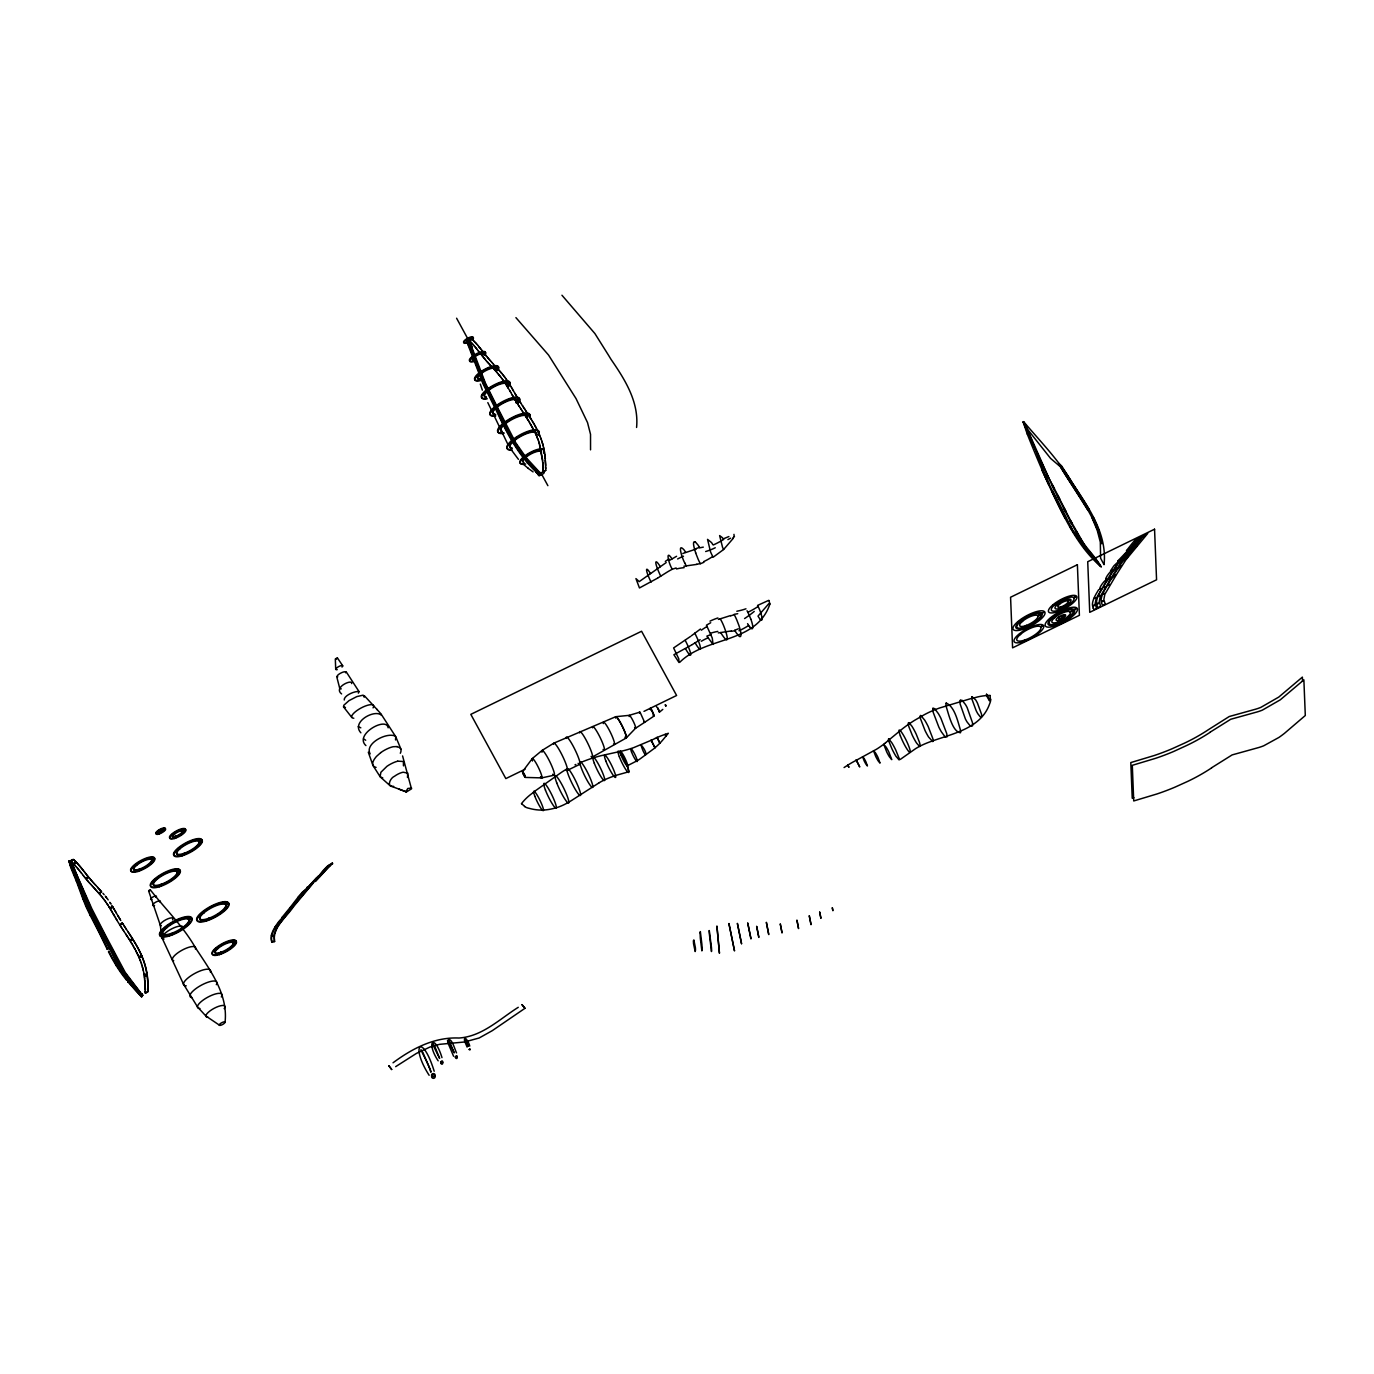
<?xml version="1.0" encoding="UTF-8"?>
<svg xmlns="http://www.w3.org/2000/svg" width="1374" height="1374" viewBox="0 0 1374 1374"><rect width="100%" height="100%" fill="white"/><g stroke="black" fill="none" stroke-linecap="round" stroke-linejoin="round"><path stroke-width="1.5" d="M523.752 775.125L522.515 771.656L532.339 758.517L542.129 750.393L553.859 743.145L615.775 716.696L629.223 715.339L640.009 712.127L644.629 722.329L635.527 728.289L626.149 738.044L592.263 757.108M525.469 777.426L541.768 777.89L554.203 775.194M650.417 709.705L650.245 708.28L651.688 710.066M654.093 716.009L644.612 722.346L643.719 721.59M656.463 706.631L658.129 708.692M657.03 737.374L659.898 743.265L657.15 737.391M659.434 712.179L662.8 709.396M145.266 991.41L145.438 993.23L148.117 991.65A108.271 102.432 -48.7 0 0 147.241 975.008L145.197 975.935M545.564 466.885L545.736 470.372L543.056 471.952L542.885 470.131M543.056 471.952L542.867 466.817M447.426 1040.753C451.239 1035.361 454.966 1050.097 456.529 1052.879M769.904 604.062L769.011 600.764M636.574 427.451C639.065 402.015 625.015 379.653 611.224 359.662A220.956 208.006 -2.3 0 1 608.682 355.505L594.908 333.573L561.949 295.238M809.234 915.84L810.986 924.582M811.055 924.496L809.338 915.908M691.946 644.801L673.895 654.711L678.996 662.508L678.79 658.867L673.621 647.927L690.675 636.334M337.746 676.867C334.5 675.527 346.832 669.258 345.681 672.831M381.251 715.133C374.604 709.001 350.834 722.003 360.881 732.823M756.645 926.419L758.843 937.429L756.731 926.471M782.029 932.706L780.26 923.86L781.995 932.74M650.142 708.572L650.366 709.516M271.846 935.711L271.502 935.076M162.888 830.531C168.624 826.89 158.302 831.734 160.706 832.318C166.735 828.745 156.413 830.291 159.075 830.978L159.745 832.644L159.075 830.978M639.494 711.869L639.597 713.226M766.331 922.401L768.753 934.578L766.452 922.538M395.523 739.933L395.729 736.687L381.113 714.102M388.138 727.791C386.523 716.232 353.839 734.592 365.913 745.584M467.899 340.941L470.612 339.206L469.444 340.718M469.65 340.254L468.105 341.13M75.02 875.667L74.505 874.585A119.813 45.668 69 0 1 71.087 866.857L71.568 865.878M79.366 885.096L79.847 884.152A5.925 1.803 -28.6 0 0 80.482 883.929L80.139 883.293A5.925 1.803 -28.6 0 1 79.503 883.516L79.847 884.152M136.181 988.851L122.87 969.855L105.403 936.639A220.956 84.226 69 0 0 103.136 932.276L91.148 908.935L80.482 883.929M96.85 922.778L87.18 902.907L88.262 901.876L87.489 903.68L90.942 911.306A87.575 33.388 69 0 0 92.006 913.521L95.665 920.803L97.125 920.271L96.214 919.859L96.008 921.439L99.065 927.055A220.956 124.845 48.7 0 1 101.229 931.332L119.864 966.832L140.251 992.492M87.489 903.68L88.262 901.876M95.665 920.803L96.163 919.859M96.781 919.635L96.335 920.546L92.659 913.263A87.575 33.388 69 0 1 91.594 911.048L88.142 903.439M96.008 921.439L97.125 920.271M96.901 923.156L104.596 937.755L106.038 937.24L104.922 938.408L114.008 954.775L105.592 938.167M104.596 937.755L105.695 936.604M104.922 938.408L106.038 937.24M139.221 869.879L139.65 869.021L140.2 870.343L139.221 869.879L140.303 868.78L140.2 870.343M139.53 870.584L140.011 869.656M160.397 832.438L159.264 833.623L159.401 832.009M159.264 833.623L160.019 831.82M113.355 955.033L114.471 953.882L113.699 955.686L117.408 962.71A119.074 45.394 69 0 0 122.441 971.658L123.11 971.401A119.074 45.394 69 0 1 118.061 962.453L114.351 955.428M113.699 955.686L114.471 953.882M175.477 837.831L176.233 836.027L175.477 837.831L175.941 836.886M161.101 885.062L162.201 883.911L161.445 885.715M122.458 971.658L123.574 970.456L123.471 972.002M122.818 972.26L123.574 970.456M183.858 854.147L184.958 852.996L184.202 854.8M124.381 974.853A79.349 30.245 69 0 0 131.578 985.381L132.436 986.463L133.604 985.175L132.849 986.979A108.271 41.272 69 0 0 141.488 996.785L142.827 995.205L141.11 993.402M132.436 986.463L133.604 985.175M132.849 986.979L133.965 985.811M171.269 934.2L171.939 933.976M171.613 934.835L172.368 933.032L172.265 934.595M141.488 996.82L142.827 995.205M467.624 342.933L467.675 339.996L471.007 338.159L466.318 339.945L467.194 342.744L482.927 383.655L494.228 406.412A220.956 124.845 48.7 0 1 496.392 410.671C506.834 433.445 518.771 456.151 537.492 473.291L539.965 472.673L526.259 457.731L515.731 442.754L498.848 410.053A220.956 124.845 48.7 0 0 496.701 405.777L485.383 383.037L468.792 339.326L466.318 339.945M209.329 919.549L209.466 918.038L208.333 919.24A14.874 4.551 -28.6 0 1 204.692 912.199A14.874 4.551 -28.6 0 1 226.126 905.054A14.874 4.551 -28.6 0 1 208.316 919.206L208.814 918.279L209.209 919.361M537.406 473.738L539.106 475.541L540.446 473.91L539.587 473.034M539.106 475.541L540.446 473.91M1025.141 627.437L1024.66 628.399L1025.794 627.197M1025.897 625.599L1025.433 626.527L1026.55 625.359M1025.262 639.872L1024.798 640.799L1025.914 639.631M1059.234 610.022L1058.77 610.966L1059.886 609.781M1061.089 606.861L1060.608 607.806L1061.724 606.638M1057.396 624.002L1056.932 624.947L1058.049 623.762M1058.238 621.993L1057.722 623.04L1058.89 621.752M364.196 697.202L363.131 695.175L356.828 696.584L348.979 700.654L343.844 705.223L343.5 706.837L351.778 717.4M769.921 603.942C756.524 644.062 705.978 635.99 679.666 662.371M403.475 765.868L403.389 761.488L397.739 761.162M407.46 777.444L407.82 773.133L403.132 772.205A8.313 2.542 -28.6 0 0 394.493 776.276C390.268 777.89 385.957 787.336 393.668 786.357M733.338 538.247L723.6 549.514L713.14 557.226A10.563 1.511 64 0 1 710.547 551.884L707.541 539.364L711.56 542.61A11.164 1.597 64 0 1 712.625 544.31M290.601 907.991L299.24 897.497L297.488 897.995L290.481 907.063M297.78 897.617L301.284 893.392A87.575 26.776 -28.6 0 1 302.417 892.104L308.326 887.14L302.761 892.739A87.575 26.776 -28.6 0 0 301.627 894.027L297.78 897.617L299.841 897.703L298.124 898.253M275.315 927.776A119.074 36.394 -28.6 0 1 278.87 922.572C284.435 917.3 283.37 915.805 278.51 921.954A119.074 36.394 -28.6 0 0 274.955 927.141L277.119 927.21L274.972 927.141M290.395 907.166L290.515 908.094L292.215 907.561L289.862 907.836L281.962 917.489L284.023 917.592L281.962 917.489M282.305 918.124L291.632 907.372M768.77 603.718L758.019 616.102A8.072 1.151 64 0 0 759.152 617.939L760.251 619.365M900.193 759.478L915.805 748.504A72.118 67.893 -2.3 0 1 926.677 743.111C949.382 733.974 980.658 730.126 989.761 703.488A13.379 12.589 -2.3 0 0 990.757 699.418M524.988 1008.293L522 1004.669L524.988 1008.293L492.236 1030.689L479.148 1037.988L464.532 1041.99L439.508 1044.343L429.959 1047.04L416.494 1053.377L395.66 1066.653M522.515 771.656L525.263 776.413M358.356 693.149L359.061 691.637L346.145 671.731M329.451 866.341L327.63 866.908A119.813 36.634 -28.6 0 0 323.268 871.408L317.978 877.11L322.924 870.773A119.813 36.634 -28.6 0 1 327.27 866.29L329.004 865.74A2.267 1.821 36.1 0 0 329.331 866.204M317.531 877.591L319.627 876.595A5.925 4.74 36.1 0 1 319.249 875.977L317.634 876.475M316.827 877.333L307.364 887.896L317.171 877.969M351.641 683.565C352.895 678.67 332.852 687.292 341.594 693.922M307.364 887.896L308.497 886.762L307.02 887.261M315.488 881.524L332.405 863.027L327.699 865.86L329.726 865.963M332.405 863.027L314.234 881.782L294.963 904.899A220.956 67.549 -28.6 0 1 292.954 907.441C285.998 917.557 273.082 926.935 274.353 940.503M313.341 882.692L294.62 904.264A220.956 67.549 -28.6 0 1 292.61 906.806L277.204 926.866L273.976 934.664L274.611 941.534L271.708 941.705A108.271 33.096 -28.6 0 1 271.279 936.038L273.426 936.106M335.514 658.833L337.111 657.974M337.265 658.455L335.788 659.228M328.043 866.496L332.748 863.662M467.795 340.752C462.815 341.13 473.566 336.75 468.998 339.447C475.61 361.104 484.799 385.287 496.22 406.189A220.956 124.845 48.7 0 1 498.384 410.465C508.861 433.222 520.746 455.945 539.501 473.085M70.933 864.177C73.784 865.534 64.544 861.309 71.173 860.605L87.833 902.718L84.003 893.839M71.173 860.605L70.04 861.275L72.65 867.526M69.679 864.332L71.448 863.782M71.791 864.418L69.902 864.985L71.276 864.813M537.492 473.291L539.965 472.673M69.885 864.985A119.813 67.704 48.7 0 0 72.599 872.078L76.377 881.232L78.49 881.318A5.925 1.803 -28.6 0 0 77.992 881.73L76.635 881.885L82.646 898.184L84.724 898.27L82.887 898.836L85.703 905.878A87.575 49.481 48.7 0 0 86.614 907.974L90.014 915.015L91.337 914.878M76.635 881.885L78.49 881.318M159.418 831.614L158.044 831.717L164.811 829.398M82.646 898.184L84.381 897.634M82.887 898.836L84.724 898.27M134.704 865.088L136.782 865.173L134.944 865.74M172.471 833.984L174.584 834.052L172.729 834.619M90.014 915.015L91.818 914.466M68.7 861.24L70.692 861.017L91.8 908.678L103.789 932.019A220.956 84.226 69 0 1 106.056 936.398L125.137 972.277L141.865 994.364L128.177 979.422L118.508 965.853L100.439 931.16L98.636 931.709L90.341 915.651L92.178 915.101M91.68 915.513L90.341 915.651M178.208 848.376L180.355 848.445L178.534 849.012M155.142 879.017L157.289 879.085L155.399 879.532M98.636 931.709L100.439 931.16M107.292 949.434L108.615 947.905L106.811 948.455L98.962 932.345L100.783 931.795A220.956 124.845 48.7 0 0 98.602 927.467L87.301 904.727L70.692 861.017C73.011 856.483 77.717 863.765 74.952 862.786M100.302 932.207L98.962 932.345M106.811 948.455L108.615 947.905M107.12 949.091L108.924 948.558M108.443 951.701L110.71 956.029A119.074 67.274 48.7 0 0 115.914 965.098L118.13 965.166L116.309 965.733A79.349 44.827 48.7 0 0 126.563 980.16M116.309 965.733L118.112 965.201M115.914 965.098L117.786 964.548M164.708 927.622L166.855 927.69L165.035 928.257M201.892 912.834L204.022 912.748L201.944 912.92M126.597 980.143L130.032 981.517L128.194 982.084L130.032 981.517M127.679 981.465L129.688 980.881M128.177 982.101A108.271 61.177 48.7 0 0 139.89 994.553L142.346 993.952M216.834 948.438L217.71 948.713L215.855 948.232L218.208 948.283L216.766 948.352M148.907 890.472L149.852 889.957M150.127 890.404L149.234 890.902M885.474 742.836L902.375 728.855A138.19 130.101 -2.3 0 1 914.363 720.474L923.826 714.978A99.478 93.638 -2.3 0 1 939.593 707.988L973.17 697.923M691.586 635.647L700.482 629.017M533.404 792.163L561.623 772.222A99.478 93.638 -2.3 0 1 567.359 768.701M666.201 562.567L639.202 581.631L635.939 578.609L639.46 587.952L657.511 578.196M380.753 752.591L376.459 756.439A32.306 9.876 -28.6 0 0 376.081 767.379M518.256 1007.314C499.518 1019.113 482.257 1036.46 459.002 1038.023C434.442 1036.906 412.217 1048.534 393.033 1062.789M1210.133 732.17L1230.726 719.272L1257.45 711.852A57.502 54.136 -2.3 0 0 1262.345 710.135L1280.293 699.813L1303.874 679.872L1305.3 715.511L1284.45 733.355A116.532 109.714 -2.3 0 1 1278.885 737.46L1263.754 745.773A57.502 54.136 -2.3 0 1 1258.859 747.49L1232.134 754.91L1211.542 767.808M844.083 767.534L847.775 765.163A90.1 84.81 -2.3 0 1 856.157 760.372L876.526 749.225A98.241 92.487 -2.3 0 0 885.491 742.87M657.974 577.904L665.737 573.01A81.306 78.078 65 0 1 672.367 569.197L676.163 567.977M692.41 644.509L700.156 639.7M669.808 560.214L676.592 556.281M542.867 471.78L545.736 470.372M73.561 859.609L70.692 861.017L72.049 862.288M76.12 862.099L74.299 862.906L75.295 863.422M74.643 863.542L76.635 862.632A119.813 113.372 -48.7 0 1 81.908 868.729M74.711 863.765L76.635 862.632M86.648 877.883L88.383 876.87L87.472 875.805M86.854 878.329L88.829 877.436L90.907 879.91M183.085 831.253L184.94 830.171L182.605 830.446L183.137 831.51A5.925 1.803 -28.6 0 1 175.305 837.092A5.925 1.803 -28.6 0 1 175.168 833.623A5.925 1.803 -28.6 0 1 183.137 831.51M182.948 831.081L184.906 830.136M151.758 859.66L153.751 858.75L151.913 859.832L153.253 858.2L151.415 859.025L152.102 860.416M101.212 891.297L99.873 892.928L101.693 891.846L99.701 892.756L101.212 891.297L100.336 890.369M199.316 841.644L200.673 839.943L198.801 840.836L199.591 842.399M199.161 841.472L200.965 840.39M112.582 906.582L110.624 907.475L112.96 907.201L111.139 908.283L112.582 906.582L111.758 905.38M178.586 870.017L176.834 871.064L177.624 872.679M177.177 871.7L179.118 870.704M177.332 871.872L178.981 870.618M121.994 922.555L120.826 924.565L122.647 923.483L120.654 924.393M130.788 939.85L132.574 938.803L130.547 935.746M130.959 940.314L132.763 939.249L134.291 941.602M133.158 939.747L130.616 939.679L132.574 938.803M190.557 918.072L188.53 918.845L189.372 920.563M188.685 919.017L190.866 918.571L188.873 919.481M227.483 903.061L225.439 903.989L227.775 903.731L225.954 904.796L227.534 903.439M139.719 956.596L141.591 955.48L139.547 956.424L140.062 957.231M139.89 957.06L141.883 956.149A79.349 75.089 -48.7 0 1 146.863 972.603M146.726 972.998L144.854 975.3L145.369 976.107L147.19 975.025M145.009 975.471L147.07 974.252L146.623 972.466A79.349 75.089 -48.7 0 0 141.694 955.995L141.883 956.149M147.052 974.853A108.271 102.432 -48.7 0 1 147.877 991.496L145.249 993.076L144.751 979.885M233.185 942.238L235.246 941.018L233.03 942.066L233.717 943.457M233.374 942.701L235.143 941.396M233.614 943.011A10.477 3.195 -28.6 0 0 218.552 948.008A10.477 3.195 -28.6 0 0 221.059 952.955A10.477 3.195 -28.6 0 0 233.614 943.011L235.177 941.637M1037.662 615.604L1039.637 614.693L1037.817 615.775M1041.767 613.165L1043.811 612.22L1041.921 613.336M1073.729 597.621L1075.722 596.711L1073.901 597.793M1068.096 601.039L1069.899 599.974M1040.53 626.784L1042.523 625.874L1040.702 626.956M1070.123 611.877L1072.355 610.829L1070.294 612.048M1074.193 609.575L1076.186 608.665L1074.365 609.747M599.356 782.648L572.563 799.84A105.575 99.392 -2.3 0 1 568.87 802.107A59.58 56.076 -2.3 0 1 556.333 807.792M433.445 1043.982L432.432 1043.914L439.611 1058.392M710.719 622.714L706.442 625.187L712.264 638.034L713.072 644.406L706.871 636.11L711.182 634.565M768.805 600.318L757.589 605.402A8.467 1.202 64 0 1 758.963 608.235L759.908 610.485A20.043 2.851 64 0 1 762.003 618.523A19.871 2.834 64 0 1 760.337 619.554M525.023 769.251L505.838 778.594L470.818 714.36L641.572 631.25L676.609 695.484L643.994 711.354M652.873 739.538L655.175 738.439M567.153 770.453L579.725 764.356M652.289 739.83L633.723 747.611A98.241 92.487 -2.3 0 1 623.04 750.805L601.159 755.666A138.19 130.101 -2.3 0 0 586.99 760.028L583.143 761.488M468.826 339.515L466.645 341.284L467.761 341.508M738.336 628.794L734.764 630.305M703.9 562.292L700.345 563.769A12.71 1.803 64 0 1 698.147 559.235L695.605 552.795M728.89 536.547L723.171 538.917A7.9 1.116 64 0 0 722.381 537.663L719.615 535.585L722.569 547.35A8.33 1.185 64 0 0 723.6 549.514M580.36 762.604L582.198 761.866M682.809 553.482L696.171 549.05M158.955 832.902L159.916 833.365M175.151 837.144L176.13 837.59M88.554 902.529L87.644 902.1M114.763 954.518L113.853 954.106M123.883 971.109L123.042 970.645M1145.006 535.74L1143.254 536.375L1147.737 533.438L1125.838 559.905L1117.732 572.563A220.956 67.549 -28.6 0 1 1116.255 574.933L1104.833 594.307L1103.837 599.493L1105.263 604.268L1102.618 605.281L1102 604.113A94.754 28.974 -28.6 0 1 1101.313 601.984L1103.15 601.297M1142.893 536.787L1144.817 536.083M1140.386 537.99L1138.634 538.625L1143.116 535.688L1121.218 562.138L1113.129 574.813A220.956 67.549 -28.6 0 1 1111.652 577.183L1100.231 596.539L1099.234 601.726L1100.66 606.501L1097.998 607.531L1097.379 606.363A94.754 28.974 -28.6 0 1 1096.71 604.216L1098.53 603.547M1140.197 538.316L1138.29 539.037A119.813 36.634 -28.6 0 0 1134.752 543.314L1130.527 548.741L1132.262 548.106M1136.298 539.965L1134.563 540.617L1139.029 537.663L1117.131 564.13L1109.041 576.805A220.956 67.549 -28.6 0 1 1107.564 579.158L1096.143 598.532L1095.147 603.718L1096.572 608.493L1093.91 609.524L1093.292 608.356M1136.109 540.308L1134.203 541.013A119.813 36.634 -28.6 0 0 1130.665 545.306L1126.44 550.734L1128.174 550.098M1136.865 545.856L1135.13 546.491L1139.355 541.081A119.813 36.634 -28.6 0 1 1142.876 536.787M1136.676 546.199L1126.457 556.831L1128.14 556.212M1132.073 548.449L1121.837 559.063L1123.52 558.445M1127.985 550.424L1117.749 561.056L1119.432 560.437M1127.951 556.539L1122.747 561.434A87.575 26.776 -28.6 0 0 1121.854 562.653L1119.226 566.62L1121.012 565.951M1123.331 558.789L1118.127 563.683A87.575 26.776 -28.6 0 0 1117.234 564.903L1114.606 568.853L1116.392 568.201M1119.243 560.781L1114.039 565.676A87.575 26.776 -28.6 0 0 1113.163 566.878L1110.518 570.845L1112.322 570.193M1120.823 566.294C1118.47 566.964 1111.772 576.84 1115.448 575.122M1116.22 568.544C1114.005 569.111 1107.101 579.038 1110.845 577.372M1112.133 570.519C1109.66 571.258 1103.082 581.271 1106.757 579.364M1115.276 575.466C1112.493 576.41 1106.379 585.633 1109.299 584.517M1110.656 577.715C1107.873 578.643 1101.759 587.883 1104.679 586.767M1106.568 579.691C1103.803 580.635 1097.671 589.875 1100.608 588.759M1109.11 584.86L1107.289 585.53L1105.005 589.326A119.074 36.394 -28.6 0 0 1102.618 594.118L1104.507 593.413M1104.49 587.11L1102.687 587.78L1100.385 591.576A119.074 36.394 -28.6 0 0 1097.998 596.35L1099.887 595.663M1100.419 589.085L1098.599 589.772L1096.315 593.568A119.074 36.394 -28.6 0 0 1093.91 598.343L1095.799 597.638M1104.318 593.757L1102.498 594.427A79.349 24.251 -28.6 0 0 1101.158 601.194L1103.339 600.97M1099.698 595.99L1097.878 596.659A79.349 24.251 -28.6 0 0 1096.555 603.444L1098.719 603.203M1095.61 597.982L1093.807 598.652A79.349 24.251 -28.6 0 0 1092.467 605.419L1094.649 605.195M1094.46 605.539L1092.622 606.209A94.754 28.974 -28.6 0 0 1093.292 608.356M615.535 775.486L628.828 771.759L627.506 765.679L637.708 760.457A138.791 130.667 -2.3 0 0 640.301 758.74L653.818 748.744A77.047 72.53 -2.3 0 0 659.984 743.076A88.829 83.625 -2.3 0 0 662.766 740.002L668.348 733.269L664.157 734.729A90.1 84.81 -2.3 0 0 655.158 738.405M718.362 619.416L730.625 615.552M614.728 775.778L610.296 777.409A72.118 67.893 -2.3 0 0 599.339 782.63M327.699 865.86L329.262 865.38A2.267 1.821 36.1 0 0 329.605 865.843M271.451 935.093A79.349 24.251 -28.6 0 1 274.766 927.484L276.844 927.57L275.109 928.12A79.349 24.251 -28.6 0 0 271.794 935.728M271.365 935.711L273.684 935.728L271.674 936.656A108.271 33.096 -28.6 0 0 272.104 942.324M271.708 941.705L274.611 941.534M1133.894 797.727L1132.228 798.208L1130.802 762.57L1154.057 755.58A235.366 221.592 -2.3 0 0 1171.988 748.796L1184.663 743.059A186.572 175.632 -2.3 0 0 1208.691 729.508L1229.232 716.524L1255.939 709.104A57.502 54.136 -2.3 0 0 1260.834 707.387L1278.782 697.065L1302.38 677.124L1302.552 681.315M737.735 613.68L734.128 614.367A12.641 1.803 64 0 1 736.928 620.292L738.869 625.342A32.461 4.62 64 0 1 740.929 634.41A31.825 4.534 64 0 1 739.264 636.368L736.498 633.156A11.902 1.7 64 0 1 734.764 630.305M703.299 547.127L699.709 547.831A11.902 1.7 64 0 0 697.975 544.98L695.278 541.888M718.31 632.916L731.243 630.941M683.891 566.225L696.79 564.388M341.267 688.872L339.79 688.563L336.699 676.575M420.994 1049.564C421.045 1051.35 429.547 1065.365 430.801 1072.252M1054.94 604.612L1053.102 605.161L1054.459 605.024M1059.732 604.028L1057.877 604.594L1059.234 604.44M1020.006 621.288L1018.134 621.838L1019.525 621.701M1022.668 621.117L1020.848 621.666L1022.187 621.529M1052.192 617.802L1050.354 618.352L1051.711 618.214M1054.957 617.476L1052.948 618.042L1054.476 617.888M1020.659 634.187L1018.838 634.736L1020.178 634.599M76.377 881.232L77.648 881.095A5.925 1.803 -28.6 0 1 78.146 880.682M201.806 912.679L203.541 913.16L202.184 913.315M139.873 994.57L141.865 994.364M345.475 707.473L343.586 706.94M360.812 727.808L358.219 726.709M382.762 777.89L380.203 776.825L373.247 765.919M344.256 700.001C343.62 695.931 354.114 690.95 359.026 691.551M397.292 746.546L393.101 746.735A12.469 3.813 -28.6 0 0 380.787 752.591M365.69 740.225L363.543 738.937M390.56 785.98L406.498 791.922L411.496 788.848L402.582 755.94M370.19 753.897C364.213 744.004 386.352 731.827 395.368 736.138M398.821 789.071L406.154 791.819M219.239 1025.038L205.877 1016.004L197.495 1006.884L183.481 984.11L161.926 937.669L160.226 924.925L148.615 890.867M522.944 463.897L528.32 468.431M527.839 468.07L533.06 471.883M405.897 791.664L407.803 788.453L411.599 788.126M88.383 876.87L86.493 877.694L86.991 878.518M88.829 877.436L89.894 878.707M380.615 777.22L389.941 785.567M524.645 806.315L524.507 806.194A35.964 33.852 -2.3 0 0 521.897 804.082M73.372 859.437L74.385 860.364M847.93 765.078L848.874 767.224M471.007 338.159L473.498 340.563M469.685 341.01L468.328 339.739L470.252 344.445M74.351 860.364L75.965 861.927M537.973 472.879C519.252 455.739 507.298 433.033 496.856 410.259A220.956 124.845 48.7 0 0 494.692 406L483.39 383.243L466.799 339.533M472.175 339.258L474.614 341.714M469.496 340.838L470.818 342.143M71.877 862.133L74.299 864.589M538.934 473.274L539.793 474.167M539.776 475.284L538.058 473.498M142.175 995.446L140.457 993.66M470.629 341.971L471.935 343.294M73.011 863.267L75.381 865.775M515.92 317.634L548.535 355.042L576.032 398.58L587.522 422.574L590.528 434.321L590.545 449.848M150.436 889.991C165.687 909.451 183.412 926.488 195.606 948.026C210.17 970.216 228.17 994.089 225.061 1022.204A3.28 0.996 -28.6 0 1 221.025 1025.193A3.28 0.996 -28.6 0 1 220.355 1023.596A3.28 0.996 -28.6 0 1 225.027 1022.084M364.333 695.691L377.318 709.791M1089.41 552.657L1090.406 553.756L1082.987 543.451M495.379 366.223L493.026 363.698M491.428 366.463L492.699 367.803M491.617 366.618L489.264 364.093M95.51 885.096L97.777 887.518M93.81 887.741L95.081 889.081M92.728 886.556L93.999 887.896M495.207 366.051L496.461 367.408M492.527 367.631L493.781 368.988M97.588 887.346L98.464 888.274M94.823 884.341L95.699 885.251M94.892 888.926L96.163 890.266M474.425 341.559L476.761 344.101M491.944 362.513L493.214 363.852M471.746 343.139L473.017 344.479M490.535 365.432L487.117 361.705M98.275 888.102L99.838 889.785M91.646 885.371L92.9 886.728M496.289 367.236L497.543 368.593M493.609 368.816L494.863 370.173M535.688 471.883L536.547 472.828M94.119 883.585L94.995 884.495M98.962 888.858L100.525 890.541M95.974 890.112L97.245 891.451M490.862 361.328L492.132 362.667M93.432 882.829L94.308 883.74M90.564 884.186L91.818 885.543M497.371 368.421L498.625 369.778M494.692 370.001L495.945 371.358M97.056 891.297L98.327 892.636M92.762 882.056L93.621 882.984M489.797 360.125L491.05 361.482M488.371 363.062L486.053 360.486M376.888 709.31L380.701 713.587M89.499 882.984L90.753 884.341M137.881 990.843L138.74 991.788M498.436 369.606L499.689 370.98M495.756 371.203L497.01 372.56M92.075 881.301L92.934 882.228M98.138 892.482L99.375 893.839M475.507 342.744L477.791 345.321M472.828 344.324L474.082 345.681M75.209 865.603L76.446 866.977M489.986 360.28L487.684 357.687M91.405 880.528L92.264 881.455M89.671 883.156L87.386 880.562M499.501 370.808L501.768 373.402M496.821 372.388L498.058 373.762M99.203 893.684L100.439 895.041M90.736 879.755L91.577 880.682M488.921 359.078L485.64 355.213M486.241 360.658L483.992 358.047M102.913 893.289L104.132 894.68M88.623 881.936L86.356 879.326M473.893 345.527L475.112 346.901M76.274 866.805L78.524 869.433M665.445 704.707L665.909 706.064M665.291 734.386L666.081 736.017M665.961 736.069L665.171 734.455M500.548 372.028L502.781 374.638M497.869 373.608L501.098 377.472M100.25 894.886L101.47 896.26M128.143 981.053L127.061 979.731A79.349 44.827 48.7 0 1 116.773 965.321M485.194 359.438L482.961 356.793M477.602 345.166L480.831 349.065M474.94 346.746L476.143 348.137M77.305 868.024L79.537 870.669M498.899 374.827L499.93 376.064M101.281 896.106L102.483 897.497M486.843 356.622L484.644 353.96M518.427 459.345L510.733 449.04M85.343 878.072L86.545 879.48M478.633 346.403L481.845 350.318M475.954 347.983L477.156 349.391M82.646 869.622L81.736 868.557A119.813 113.372 -48.7 0 0 76.463 862.46M481.965 355.54L483.15 356.948M84.346 876.818L85.531 878.244M848.771 767.087L847.844 765.198M476.967 349.236L479.165 351.916M79.349 870.515L80.534 871.923M105.3 896.174L106.159 897.17M82.457 869.467L83.35 870.532M86.751 874.894L87.661 875.959M502.592 374.484L504.756 377.163M102.294 897.342L103.479 898.751M483.648 352.689L484.833 354.114M480.969 354.269L482.154 355.694M477.98 350.49L481.14 354.44M653.389 715.596L653.079 715.133M83.179 870.36L84.072 871.425M86.03 874.001L86.94 875.066M83.333 875.564L84.518 876.99M80.362 871.769L81.53 873.194M749.74 626.888L749.277 626.286A11.439 1.632 64 0 1 748.521 625.204A11.129 1.58 64 0 1 747.559 623.659M83.883 871.271L84.793 872.335M85.325 873.091L86.219 874.156M481.656 350.164L483.82 352.86M105.643 896.587L106.485 897.6M84.604 872.181L85.497 873.246M81.358 873.022L83.522 875.719M133.089 986.223L132.23 985.106A79.349 30.245 69 0 1 124.399 973.565M503.588 375.72L505.701 378.451M500.909 377.3L502.077 378.743M106.296 897.428L106.811 898.012A87.575 82.869 -48.7 0 1 108.203 899.918M103.29 898.596L104.441 900.022M501.888 378.571L503.021 380.031M104.269 899.867L105.403 901.31M505.512 378.297L506.628 379.756M502.832 379.877L503.949 381.337M105.214 901.155L106.313 902.632M651.121 709.156L654.11 715.837L653.474 713.707M506.439 379.602L507.521 381.096M106.141 902.46L108.099 905.294M337.472 657.974L342.779 665.892M109.765 902.289L110.624 903.474M507.332 380.924L508.397 382.436M525.297 409.933L522.463 405.742M524.233 408.422L526.173 411.273M504.653 382.504L505.718 384.016M521.553 410.019L522.618 411.513M522.429 411.358L524.37 414.209M128.246 932.087L125.566 928.12M107.035 903.8L110.659 909.399M123.918 931.297L127.627 936.845M525.984 411.118L527.049 412.629M520.66 408.662L521.725 410.173M523.305 412.698L525.263 415.566M110.092 902.787L110.95 903.989M126.374 929.236L124.931 927.158M128.057 931.933L128.864 933.049M123.042 929.94L124.107 931.452M125.687 933.976L128.503 938.202M523.528 407.236L520.712 403.029M519.784 407.322L520.849 408.834M128.675 932.877L130.118 934.955M122.166 928.601L123.231 930.112M526.877 412.475L527.925 413.986M124.313 926.213L125.12 927.33M129.311 933.839L131.956 937.841M518.908 405.965L519.973 407.477M122.355 928.755L119.555 924.53A220.956 209.071 -48.7 0 1 117.013 920.408L116.189 919.017M1088.964 509.187L1061.518 465.803L1058.53 463.244C1073.18 489.9 1094.992 513.412 1101.776 543.778L1098.599 529.746L1093.446 517.414M1087.744 509.96L1060.402 466.765L1050.595 458.418L1028.147 430.096L1023.578 421.595C1040.496 441.638 1058.839 460.17 1072.132 482.738C1088.345 507.195 1107.444 533.662 1104.043 564.662L1100.608 558.239L1100.316 542.112L1097.242 530.278L1092.141 518.05M527.753 413.814L528.801 415.326M525.074 415.395L528.698 421.011M123.694 925.252L124.502 926.368M518.032 404.609L519.097 406.12M121.479 927.416L119.744 924.702M123.076 924.29L123.883 925.406M672.023 558.892C664.638 547.711 669.293 565.453 672.333 569.128M508.225 382.264L509.273 383.793M528.629 415.171L530.536 418.057M505.546 383.861L506.594 385.373M525.95 416.751L529.54 422.402M128.314 938.03L129.362 939.558M520.901 403.183L519.853 401.672A220.956 209.071 -48.7 0 1 517.328 397.55L516.504 396.159M518.221 404.78L517.174 403.252A220.956 209.071 -48.7 0 1 514.649 399.13M122.475 923.328L123.265 924.444M529.488 416.528L531.377 419.431M129.19 939.404L130.221 940.932M1070.535 526.345C1077.56 541.803 1091.883 551.884 1100.282 566.105C1077.353 545.89 1064.438 517.689 1051.522 490.638M1069.625 526.5L1085.975 549.84L1072.544 530.003L1052.501 490.621M509.084 383.638L510.115 385.167M506.405 385.218L508.277 388.121M429.135 1075.292C409.761 1045.167 422.024 1031.926 434.201 1071.256M108.786 906.496L112.307 912.181M130.049 940.761L131.921 943.68M120.809 920.528L120.036 919.395M509.926 384.995L510.956 386.541M507.264 386.575L509.926 390.903M133.793 940.932L134.6 942.1M531.188 419.276L532.219 420.822M130.891 942.135L132.746 945.072M1076.615 531.704C1082.592 545.117 1094.219 554.564 1101.33 567.033L1091.403 556.315L1076.34 532.425M1085.202 546.268L1070.209 519.973M112.771 907.046L113.939 908.832M380.1 776.671L380.89 772.274L386.953 766.314A10.889 3.006 -28.4 0 1 397.704 761.196M134.205 941.602L135.545 943.715M120.225 919.549L118.095 916.097M660.344 566.758L660.018 566.225A14.255 2.027 64 0 0 655.81 562.653A14.255 2.027 64 0 0 659.829 574.229A11.988 1.7 64 0 0 660.722 576.17M510.767 386.386L511.781 387.932M119.727 918.742L115.691 911.975M117.202 920.563L115.382 917.626M532.03 420.65L533.851 423.604M529.351 422.23L533.507 429.461M113.75 908.678L114.42 909.657M511.592 387.76L512.605 389.323M111.294 910.636L115.553 917.78M513.996 397.893L510.561 392.14M513.824 397.739L512.176 394.939M134.892 942.753L136.026 944.539M114.248 909.502L115.399 911.306M657.614 707.765L659.434 712.007L658.97 710.53M453.575 1056.245L447.649 1042.145M114.729 910.327L116.361 912.954M512.416 389.151L513.429 390.714M515.868 394.922L513.241 390.56M514.855 393.359L517.5 397.704A220.956 209.071 -48.7 0 0 520.042 401.826M509.737 390.748L510.75 392.294M112.943 913.418L114.557 916.218M532.854 422.041L534.641 425.03M530.175 423.621L534.967 432.363M132.557 944.917L133.553 946.48M523.717 773.047L524.868 775.383M135.837 944.385L136.49 945.364M651.791 710.238L652.358 711.268M133.364 946.308L135.133 949.314M136.301 945.192L136.953 946.188A119.074 112.668 -48.7 0 1 141.608 955.48M438.151 1060.814C425.717 1042.076 434.339 1032.733 441.981 1057.619M431.058 1071.634L422.728 1052.14M720.646 632.555C733.476 652.89 724.51 624.535 720.096 618.798M534.469 424.858L536.186 427.881M134.171 947.734L135.889 950.739M1069.865 520.574L1078.315 536.015M456.597 318.218L471.969 346.437M540.703 472.501L547.883 485.675M317.6 877.505L318.974 876.337A5.925 4.74 36.1 0 0 319.369 876.956M535.242 426.284L536.925 429.323M1054.476 488.766L1046.541 473.772L1048.019 477.671M1054.133 489.35L1028.954 435.541M523.82 775.262L525.194 777.392L523.099 773.751M96.661 921.198L105.248 937.515M507.435 443.459L487.822 402.616M1052.484 485.108L1059.68 498.831M1052.123 485.692L1059.32 499.38M1049.581 484.438C1039.929 464.086 1033.729 441.999 1023.201 421.921L1028.92 435.472M1048.62 484.49L1041.853 469.633L1066.121 518.256M439.508 1058.083L434.27 1045.167M135.7 950.585L138.035 955.119M90.804 915.239L99.117 931.297M108.821 951.117L111.174 955.617A119.074 67.274 48.7 0 0 116.378 964.685M1063.785 507.349L1072.201 523.614M1063.424 507.882L1071.857 524.215M90.495 914.603L87.094 907.561A87.575 49.481 48.7 0 1 86.167 905.466L83.367 898.424M1057.671 495.19L1065.795 510.991M1057.31 495.739L1065.417 511.54M658.215 708.864L658.919 710.41M652.495 711.543L653.303 713.278M467.108 1047.091L464.601 1040.994M454.038 1052.604L449.848 1042.093M107.275 948.043L99.426 931.933M536.736 429.169L537.646 430.783M534.074 430.749L535.671 433.823M136.438 952.027L138.705 956.596M1065.159 518.324C1050.629 490.896 1038.692 462.763 1027.254 434.047M468.105 1046.009L465.906 1040.599M537.457 430.629L538.35 432.243M76.171 876.509L76.686 877.608M75.518 876.767L76.017 877.866M77.03 880.047L77.545 881.129M80.31 884.306L73.32 869.072M684.956 563.237C683.05 560.695 676.403 541.493 684.029 549.858A12.435 1.769 64 0 1 684.87 551.077A12.177 1.735 64 0 1 685.678 552.382M538.161 432.089L539.656 435.215M535.482 433.669L536.341 435.3M80.379 885.646L80.98 886.951M471.608 350.439L472.295 351.967M470.956 350.696L471.643 352.225M470.252 347.364L470.921 348.91M469.582 347.622L470.269 349.151M81.856 888.926L83.574 892.86M81.633 890.146L82.492 892.121M87.18 902.976L84.621 897.067M538.831 433.566L540.274 436.709M536.152 435.146L536.976 436.795M138.534 956.424L139.358 958.073M83.35 894.096L84.192 896.071M1027.838 430.371L1048.465 477.259M468.259 344.513L468.929 346.059M395.815 736.893L400.968 749.208M468.946 343.139L467.675 339.996M536.787 436.64L538.179 439.8M139.169 957.918L140.56 961.079M70.813 864.366L70.452 863.49M76.841 880.82L73.062 871.666A119.813 67.704 48.7 0 1 70.349 864.572M70.16 864.607L69.799 863.731M77.116 881.473L83.127 897.772M70.28 863.044L69.627 863.301M665.445 705.137L665.84 705.961L665.342 704.828M540.085 436.554L540.858 438.22M537.406 438.134L538.728 441.329M139.787 959.413L141.11 962.607M468.242 1046.061L464.67 1039.105L465.666 1039.809M750.822 619.176L749.534 615.947A10.528 1.494 64 0 0 747.044 610.777M832.352 907.802L832.884 910.722L832.301 907.871M469.719 1046.129C469.616 1043.793 463.948 1033.677 464.464 1040.565M454.21 1052.776L448.267 1041.011L449.607 1040.96M540.669 438.066L541.408 439.749M368.301 752.231L372.835 765.06M158.044 831.665L157.907 831.304A5.41 1.649 -28.6 0 1 165.653 828.951A5.41 1.649 -28.6 0 1 158.903 834.087A5.41 1.649 -28.6 0 1 158.044 831.304M1023.063 421.784L1027.237 433.995M541.236 439.577L541.94 441.277M538.556 441.157L539.742 444.403M140.921 962.453L141.642 964.136M70.143 863.92L69.164 860.828M480.316 384.085L482.326 390.13M522.704 772.686L522.498 771.827M541.751 441.106L542.885 444.369M539.072 442.703L542.713 460.393M141.453 963.981L142.123 965.682M542.232 442.651L543.297 445.949M141.934 965.527L142.982 968.807M540.016 445.794L542.936 463.673M142.398 967.073L143.36 970.388M543.108 445.777L543.675 447.512M543.486 447.357L544.018 449.109M143.188 970.216L144.012 973.565M543.829 448.954L544.602 452.321M143.841 973.41L144.287 975.179M990.448 699.4L990.431 699.211A35.964 33.852 -2.3 0 1 990.122 695.983M544.413 452.149L545.392 458.813M144.115 975.008L144.751 978.408M544.654 453.763L545.736 465.391M144.356 976.622L145.455 989.915M545.323 460.29L545.753 468.706M542.644 461.87L543.005 465.322M335.325 659.142L335.72 669.327M542.816 465.168L543.073 468.637M142.14 996.528A108.271 41.272 69 0 1 133.501 986.772M75.175 874.328A119.813 45.668 69 0 1 71.74 866.599M136.765 946.033A119.074 112.668 -48.7 0 1 141.436 955.308M140.354 994.141A108.271 61.177 48.7 0 1 128.641 981.689M517.363 403.406A220.956 209.071 -48.7 0 1 514.821 399.284M524.37 463.553A13.603 4.156 -28.6 0 1 521.433 458.916A13.603 4.156 -28.6 0 1 536.547 449.71A13.603 4.156 -28.6 0 1 543.554 451.874M523.254 461.801A10.477 3.195 -28.6 0 1 529.574 453.901A10.477 3.195 -28.6 0 1 541.133 451.445M525.727 463.965A13.603 4.156 -28.6 0 1 521.57 459.809A13.603 4.156 -28.6 0 1 537.251 450.243A13.603 4.156 -28.6 0 1 543.52 453.128M523.992 462.557A10.477 3.195 -28.6 0 1 529.471 454.794A10.477 3.195 -28.6 0 1 541.476 452.08M511.626 449.435A17.999 5.496 -28.6 0 1 509.874 442.17A17.999 5.496 -28.6 0 1 530.433 430.509A17.999 5.496 -28.6 0 1 537.766 434.613M511.815 447.769A14.874 4.551 -28.6 0 1 519.389 436.331A14.874 4.551 -28.6 0 1 535.997 433.669M511.97 450.071A17.999 5.496 -28.6 0 1 510.218 442.806A17.999 5.496 -28.6 0 1 530.793 431.144A17.999 5.496 -28.6 0 1 538.11 435.249M512.159 448.405A14.874 4.551 -28.6 0 1 519.166 437.293A14.874 4.551 -28.6 0 1 536.375 433.823M503.708 432.69A18.171 5.548 -28.6 0 1 499.775 426.507A18.171 5.548 -28.6 0 1 519.973 414.209A18.171 5.548 -28.6 0 1 529.316 417.095M501.905 431.093A15.045 4.603 -28.6 0 1 512.176 418.589A15.045 4.603 -28.6 0 1 526.637 418.108M504.052 433.325A18.171 5.548 -28.6 0 1 500.119 427.142A18.171 5.548 -28.6 0 1 520.317 414.845A18.171 5.548 -28.6 0 1 529.66 417.73M502.249 431.728A15.045 4.603 -28.6 0 1 511.884 419.551A15.045 4.603 -28.6 0 1 527.255 418.125M495.413 415.292A16.746 5.118 -28.6 0 1 492.613 408.713A16.746 5.118 -28.6 0 1 513.017 397.55A16.746 5.118 -28.6 0 1 517.225 403.355M493.953 413.677A13.62 4.156 -28.6 0 1 503.846 402.05A13.62 4.156 -28.6 0 1 515.971 402.53M495.756 415.927A16.746 5.118 -28.6 0 1 492.665 409.641A16.746 5.118 -28.6 0 1 512.519 398.374A16.746 5.118 -28.6 0 1 518.324 403.114M495.688 414.433A13.62 4.156 -28.6 0 1 495.722 408.387A13.62 4.156 -28.6 0 1 511.128 399.971A13.62 4.156 -28.6 0 1 516.315 403.166M486.722 398.254A16.024 4.895 -28.6 0 1 483.511 392.535A16.024 4.895 -28.6 0 1 501.939 381.697A16.024 4.895 -28.6 0 1 508.895 385.218M486.035 396.743A12.898 3.95 -28.6 0 1 492.613 386.815A12.898 3.95 -28.6 0 1 507.006 384.514M487.083 398.889A16.024 4.895 -28.6 0 1 484.387 392.603A16.024 4.895 -28.6 0 1 503.932 381.903A16.024 4.895 -28.6 0 1 507.951 387.468M486.379 397.378A12.898 3.95 -28.6 0 1 492.957 387.451A12.898 3.95 -28.6 0 1 507.349 385.149M474.545 360.675A9.051 2.765 -28.6 0 1 470.063 358.614A9.051 2.765 -28.6 0 1 481.243 351.813A9.051 2.765 -28.6 0 1 484.215 354.767M474.58 359.456A5.925 1.803 -28.6 0 1 472.948 357.446A5.925 1.803 -28.6 0 1 480.213 353.307A5.925 1.803 -28.6 0 1 481.862 355.334M474.889 361.293A9.051 2.765 -28.6 0 1 470.423 359.249A9.051 2.765 -28.6 0 1 481.587 352.431A9.051 2.765 -28.6 0 1 484.558 355.402M474.923 360.091A5.925 1.803 -28.6 0 1 473.103 358.288A5.925 1.803 -28.6 0 1 479.938 354.114A5.925 1.803 -28.6 0 1 482.686 355.368M467.967 341.765A5.41 1.649 -28.6 0 1 463.845 341.216A5.41 1.649 -28.6 0 1 471.334 336.853A5.41 1.649 -28.6 0 1 471.007 339.979M467.864 342.59A5.41 1.649 -28.6 0 1 464.189 341.868A5.41 1.649 -28.6 0 1 471.265 337.557A5.41 1.649 -28.6 0 1 472.124 339.996M480.058 380.031A13.482 4.122 -28.6 0 1 476.331 375.445A13.482 4.122 -28.6 0 1 492.888 366.034A13.482 4.122 -28.6 0 1 496.615 370.637M480.058 378.674A10.339 3.16 -28.6 0 1 479.062 374.501A10.339 3.16 -28.6 0 1 490.879 367.803A10.339 3.16 -28.6 0 1 495.087 370.156M480.402 380.667A13.482 4.122 -28.6 0 1 476.469 376.304A13.482 4.122 -28.6 0 1 492.527 366.858A13.482 4.122 -28.6 0 1 497.56 370.568M480.402 379.31A10.339 3.16 -28.6 0 1 479.234 375.308A10.339 3.16 -28.6 0 1 490.69 368.593A10.339 3.16 -28.6 0 1 495.705 370.327M629.223 716.541A7.214 1.03 64 0 1 631.044 717.28A7.214 1.03 64 0 1 635.149 725.695A7.214 1.03 64 0 1 634.582 727.567M615.621 718.018A11.868 1.683 64 0 1 622.594 726.88A11.868 1.683 64 0 1 624.895 737.22M615.535 717.434A11.868 1.683 64 0 1 620.79 723.359A11.868 1.683 64 0 1 626.355 737.271M603.306 723.583A12.4 1.769 64 0 1 610.108 731.758A12.4 1.769 64 0 1 613.508 744.055M592.572 727.808A13.053 1.855 64 0 1 600.163 737.563A13.053 1.855 64 0 1 603.083 749.465M579.622 732.874A14.169 2.009 64 0 1 587.917 743.574A14.169 2.009 64 0 1 591.06 756.439M566.191 738.439A15.217 2.164 64 0 1 575.294 750.307A15.217 2.164 64 0 1 578.111 763.309M553.602 744.124A15.183 2.164 64 0 1 562.516 755.975A15.183 2.164 64 0 1 566.191 770.041M532.391 760.595A10.769 1.529 64 0 1 534.778 761.007A10.769 1.529 64 0 1 540.978 773.442A10.769 1.529 64 0 1 540.635 777.134M541.974 777.237A10.769 1.529 64 0 1 540.497 776.98M532.442 760.801A10.769 1.529 64 0 1 532.15 759.221M542.009 752.231A13.792 1.958 64 0 1 549.892 761.866A13.792 1.958 64 0 1 552.743 774.232M1210.202 732.256A186.572 175.632 -2.3 0 1 1186.14 745.739L1173.499 751.544A235.366 221.592 -2.3 0 1 1155.551 758.328L1132.296 765.318L1133.722 800.956L1156.96 793.966A235.366 221.592 -2.3 0 0 1174.907 787.182L1187.583 781.445A186.572 175.632 -2.3 0 0 1211.61 767.894M973.256 698.181A53.844 50.701 -2.3 0 1 990.104 695.399M686.227 565.882A12.847 1.838 64 0 1 684.956 563.237M676.506 568.956A60.147 53.861 43.2 0 1 684.183 567.651M677.622 558.96A62.002 49.533 -39.4 0 1 683.479 556.23M699.572 547.35A109.164 93.913 -33.8 0 1 696.068 548.569M695.742 552.983A32.272 4.603 64 0 1 695.364 542.112M700.311 563.615A108.872 102.088 47.2 0 1 696.755 564.216M712.694 556.522A69.026 65.385 -58.6 0 1 703.643 561.64M715.253 547.762A68.03 55.355 23 0 1 705.652 551.524M723.686 539.45A92.968 74.694 9.9 0 1 713.14 545.031M727.877 539.621A39.142 6.887 -36.6 0 1 730.607 538.196M734.455 536.702A6.406 0.927 64 0 1 734.008 534.349M733.768 536.959A27.686 8.004 -42.9 0 1 732.634 538.419M665.308 561.399A85.274 73.629 -26.8 0 1 668.983 558.978M651.087 582.095A12.229 1.735 64 0 1 646.57 570.176A12.229 1.735 64 0 1 650.503 573.593M694.78 633.139A13.568 1.924 64 0 1 700.328 647.961M700.482 648.27A14.118 2.009 64 0 1 696.515 645.145A11.696 1.666 64 0 1 695.158 642.792M701.324 630.185A80.877 75.69 -27.4 0 1 707.181 626.407M685.214 640.353A12.452 1.769 64 0 1 690.693 653.887A12.452 1.769 64 0 1 686.725 650.778A12.074 1.718 64 0 1 685.523 648.717M709.997 621.151A64.698 62.912 -69.9 0 1 717.932 617.957M701.307 641.246A84.759 75.003 7.8 0 1 707.919 637.845M734.231 614.659A108.615 104.304 -45.4 0 1 730.71 615.844M734.884 630.683A108.632 95.699 22.6 0 1 731.346 631.319M710.581 633.225A62.74 55.716 34.8 0 1 717.846 631.405M758.276 606.346A94.136 84.827 46.9 0 1 747.868 612.289M745.962 608.802A68.837 58.12 25.3 0 1 736.825 611.241M750.908 619.296A23.152 3.298 64 0 1 752.712 627.351A23.513 3.349 64 0 1 749.826 627.128M754.24 611.43A92.539 77.528 -40.5 0 1 744.588 618.558M748.59 625.548A68.94 62.225 -51.6 0 1 739.006 630.752M433.411 1073.541A1.769 1.58 -8.9 0 1 434.957 1075.653A1.769 1.58 -8.9 0 1 432.157 1076.34A1.769 1.58 -8.9 0 1 432.449 1073.764M433.48 1074.88A1.769 1.735 11.7 0 1 435.043 1077.216A1.769 1.735 11.7 0 1 432.295 1077.955A1.769 1.735 11.7 0 1 432.363 1075.172M574.985 764.854A99.478 93.638 -2.3 0 1 575.861 764.459M521.399 803.721A53.844 50.701 -2.3 0 1 533.576 792.369M524.49 806.555A13.379 12.589 -2.3 0 0 528.578 808.187L529.162 808.324A43.899 41.34 -2.3 0 0 543.486 810.076A52.178 49.12 -2.3 0 0 556.298 807.706M568.321 768.839A15.2 2.164 64 0 1 579.416 789.724A15.2 2.164 64 0 1 575.843 790.308A15.2 2.164 64 0 1 566.758 769.096M580.618 761.935A14.169 2.009 64 0 1 591.026 780.192A14.169 2.009 64 0 1 589.085 783.678A14.169 2.009 64 0 1 579.948 763.154M151.775 899.541A3.28 0.996 -28.6 0 1 151.192 898.253A3.28 0.996 -28.6 0 1 155.245 896.071A3.28 0.996 -28.6 0 1 155.915 897.308M208.024 1017.275A10.769 3.298 -28.6 0 1 208.281 1012.329A10.769 3.298 -28.6 0 1 220.63 1005.751A10.769 3.298 -28.6 0 1 224.202 1008.653M199.934 1008.499A13.792 4.208 -28.6 0 1 207.852 997.146A13.792 4.208 -28.6 0 1 221.317 996.94M191.742 997.576A15.183 4.637 -28.6 0 1 201.875 984.9A15.183 4.637 -28.6 0 1 216.319 984.677M210.583 970.92A15.217 4.654 -28.6 0 1 210.359 972.053M186.229 985.845A15.217 4.654 -28.6 0 1 183.498 984.093M183.446 984.128A15.217 4.654 -28.6 0 1 196.774 972.414A15.217 4.654 -28.6 0 1 210.531 970.954M173.725 960.718A13.053 3.985 -28.6 0 1 182.21 950.104A13.053 3.985 -28.6 0 1 195.4 949.005M164.038 939.06A11.868 3.624 -28.6 0 1 169.826 929.872A11.868 3.624 -28.6 0 1 182.914 928.103M161.359 925.767A7.214 2.198 -28.6 0 1 165.893 919.721A7.214 2.198 -28.6 0 1 172.574 919.876M154.558 905.5A4.345 1.322 -28.6 0 1 153.115 904.195A4.345 1.322 -28.6 0 1 158.216 901.104A4.345 1.322 -28.6 0 1 160.054 902.168M337.231 669.653A3.847 1.168 -28.6 0 1 336.493 668.159A3.847 1.168 -28.6 0 1 341.267 665.583A3.847 1.168 -28.6 0 1 342.006 667.06M353.822 718.241A12.4 3.796 -28.6 0 1 360.984 708.039A12.4 3.796 -28.6 0 1 373.058 707.868M397.017 746.735A32.306 9.876 -28.6 0 1 400.315 753.261M440.711 1062.995C442.772 1067.237 444.128 1059.251 440.711 1062.875M455.412 1057.516C457.628 1061.106 458.16 1053.978 455.412 1057.516M469.204 1049.564C471.11 1050.87 469.96 1047.246 469.204 1049.564M440.659 1061.999C443.304 1065.76 443.493 1058.169 440.659 1061.999M455.378 1056.658C457.714 1059.886 457.886 1053.24 455.378 1056.658M640.868 744.76C646.124 761.591 649.026 753.725 640.885 744.656M651.156 740.277L655.037 747.903L651.173 740.157M700.156 932.757L700.173 934.44A94.05 3.727 81.4 0 0 700.328 938.202L701.874 950.877L702.062 948.026A94.05 3.727 81.4 0 0 701.891 944.264L700.345 931.589L700.156 932.757M716.936 926.265L719.444 953.127L716.936 926.265M1058.856 618.506L1059.921 619.485L1064.816 615.518L1058.547 617.458L1058.873 618.437M709.276 930.593L709.259 931.435A46.905 1.426 82.8 0 0 709.362 933.942L711.474 951.529L711.577 950.138A46.905 1.426 82.8 0 0 711.474 947.631L709.276 930.593M856.174 760.028L859.729 766.967L856.225 759.925M728.924 923.689L734.523 950.945L728.941 923.517M737.409 923.5L741.548 943.698L737.409 923.5M747.748 923.139L750.943 938.7L747.748 923.139M796.886 920.271L798.569 928.584L797.023 920.357M819.677 912.147L820.931 918.364L819.677 912.113M693.475 940.846L693.458 941.19A53.62 4.242 74.9 0 0 693.561 943.835L695.175 951.547L695.484 950.224A53.62 4.242 74.9 0 0 695.381 947.596L693.836 939.919L693.475 940.846M388.894 1065.812L391.693 1069.522L388.894 1065.812M873.555 750.771L875.685 756.387A9.24 1.322 64 0 0 878.089 760.784L880.03 763.102L877.952 757.4A9.24 1.322 64 0 0 875.547 752.986L873.589 750.685M883.791 744.468L886.78 752.076A11.696 1.666 64 0 0 889.356 756.748L891.76 759.633L888.806 751.922A11.696 1.666 64 0 0 886.23 747.25L883.791 744.468M862.597 756.748L864.177 760.887A7.196 1.03 64 0 0 866.204 764.545L867.441 765.971L865.895 761.763A7.196 1.03 64 0 0 863.868 758.104L862.614 756.679M946.188 703.076L946.051 703.54A35.896 5.118 64 0 0 946.171 706.476C948.661 714.24 952.663 732.084 960.495 732.771A35.896 5.118 64 0 0 960.392 729.817C957.695 721.007 954.501 706.425 946.188 703.076M972.019 696.721L971.933 697.03A23.89 3.401 64 0 0 972.139 699.709L976.124 710.581A7.282 1.03 64 0 0 977.91 713.862L980.435 717.091L981.671 716.713A23.89 3.401 64 0 0 981.465 714.033L977.481 703.162A7.282 1.03 64 0 0 975.695 699.898L972.019 696.721M932.98 708.297L932.843 708.658A26.707 3.796 64 0 0 933.118 712.11L938.871 727.189A12.005 1.718 64 0 0 941.465 731.964L945.14 736.911L946.961 736.893A26.707 3.796 64 0 0 946.686 733.441L940.932 718.344A12.005 1.718 64 0 0 938.339 713.587L934.664 708.641L932.98 708.297M960.306 700.276L960.134 700.654A27.343 4.706 64.5 0 0 960.134 704.003L965.424 719.014A9.807 1.683 64.5 0 0 967.141 722.071L970.525 726.279L972.431 725.919A27.343 4.706 64.5 0 0 972.431 722.552L967.141 707.558A9.807 1.683 64.5 0 0 965.424 704.484L962.04 700.276L960.306 700.276M221.128 952.182L220.63 953.264L222.124 952.577L221.025 953.745L221.128 952.182M986.601 694.265L986.532 694.299A7.214 1.048 64.1 0 0 986.652 695.828L989.417 700.757A7.214 1.048 64.1 0 0 989.297 699.229L986.601 694.265M1077.388 564.714L1010.577 597.243L1012.586 647.841L1079.397 615.312L1077.388 564.714M1154.555 529.196L1087.727 561.726L1089.737 612.323L1156.564 579.794L1154.555 529.196M920.786 715.528L920.546 715.545A18.48 2.628 64 0 0 920.477 718.671L925.046 730.539A12.469 1.769 64 0 0 928.601 737.048L932.706 741.565A18.48 2.628 64 0 0 932.774 738.422L928.206 726.571A12.469 1.769 64 0 0 924.65 720.062L920.786 715.528M888.772 738.972L888.617 738.972A8.708 1.237 64 0 0 888.686 740.844L891.984 748.95A13.706 1.958 64 0 0 895.951 756.25L899.077 759.908A8.708 1.237 64 0 0 899.008 758.036L895.711 749.929A13.706 1.958 64 0 0 891.726 742.63L888.772 738.972M909.107 722.81L908.815 722.672A15.303 2.181 64 0 0 909.004 727.086L912.181 735.004A12.074 1.718 64 0 0 916.561 743.025L919.549 746.443A15.303 2.181 64 0 0 919.378 742.029L916.2 734.111A12.074 1.718 64 0 0 911.821 726.09L909.107 722.81M181.969 855.178A16.024 4.895 -28.6 0 0 201.944 839.961A16.024 4.895 -28.6 0 0 179.376 846.934A16.024 4.895 -28.6 0 0 181.969 855.178M183.618 853.477A12.898 3.95 -28.6 0 0 199.11 841.214A12.898 3.95 -28.6 0 0 180.578 847.363A12.898 3.95 -28.6 0 0 183.618 853.477M182.313 855.796A16.024 4.895 -28.6 0 0 202.304 840.579A16.024 4.895 -28.6 0 0 179.719 847.569A16.024 4.895 -28.6 0 0 182.313 855.796M183.961 854.113A12.898 3.95 -28.6 0 0 199.453 841.85A12.898 3.95 -28.6 0 0 180.921 847.981A12.898 3.95 -28.6 0 0 183.961 854.113M159.109 886.11A16.746 5.118 -28.6 0 0 179.994 870.206A16.746 5.118 -28.6 0 0 156.396 877.505A16.746 5.118 -28.6 0 0 159.109 886.11M160.792 884.409A13.62 4.156 -28.6 0 0 177.143 871.459A13.62 4.156 -28.6 0 0 157.563 877.969A13.62 4.156 -28.6 0 0 160.792 884.409M159.453 886.745A16.746 5.118 -28.6 0 0 180.338 870.841A16.746 5.118 -28.6 0 0 156.739 878.141A16.746 5.118 -28.6 0 0 159.453 886.745M161.153 885.045A13.62 4.156 -28.6 0 0 177.486 872.095A13.62 4.156 -28.6 0 0 157.907 878.604A13.62 4.156 -28.6 0 0 161.153 885.045M137.675 870.824A13.482 4.122 -28.6 0 0 154.489 858.029A13.482 4.122 -28.6 0 0 135.494 863.903A13.482 4.122 -28.6 0 0 137.675 870.824M139.238 869.175A10.339 3.16 -28.6 0 0 151.655 859.334A10.339 3.16 -28.6 0 0 136.765 864.28A10.339 3.16 -28.6 0 0 139.238 869.175M138.018 871.459A13.482 4.122 -28.6 0 0 154.833 858.664A13.482 4.122 -28.6 0 0 135.854 864.538A13.482 4.122 -28.6 0 0 138.018 871.459M139.581 869.794A10.339 3.16 -28.6 0 0 151.999 859.969A10.339 3.16 -28.6 0 0 137.108 864.899A10.339 3.16 -28.6 0 0 139.581 869.794M169.071 935.316A18.171 5.548 -28.6 0 0 191.725 918.055A18.171 5.548 -28.6 0 0 166.134 925.973A18.171 5.548 -28.6 0 0 169.071 935.316M170.874 933.581A15.045 4.603 -28.6 0 0 188.873 919.275A15.045 4.603 -28.6 0 0 167.199 926.505A15.045 4.603 -28.6 0 0 170.874 933.581M169.414 935.952A18.171 5.548 -28.6 0 0 192.068 918.691A18.171 5.548 -28.6 0 0 166.477 926.608A18.171 5.548 -28.6 0 0 169.414 935.952M171.218 934.217A15.045 4.603 -28.6 0 0 189.217 919.91A15.045 4.603 -28.6 0 0 167.542 927.141A15.045 4.603 -28.6 0 0 171.218 934.217M206.186 920.305A17.999 5.496 -28.6 0 0 228.634 903.199A17.999 5.496 -28.6 0 0 203.266 911.048A17.999 5.496 -28.6 0 0 206.186 920.305M207.972 918.571A14.874 4.551 -28.6 0 0 225.783 904.418A14.874 4.551 -28.6 0 0 204.348 911.563A14.874 4.551 -28.6 0 0 207.972 918.571M206.529 920.941A17.999 5.496 -28.6 0 0 228.977 903.834A17.999 5.496 -28.6 0 0 203.61 911.683A17.999 5.496 -28.6 0 0 206.529 920.941M174.258 837.848A9.051 2.765 -28.6 0 0 185.542 829.261A9.051 2.765 -28.6 0 0 172.78 833.194A9.051 2.765 -28.6 0 0 174.258 837.848M174.962 836.457A5.925 1.803 -28.6 0 0 182.794 830.875A5.925 1.803 -28.6 0 0 174.824 832.988A5.925 1.803 -28.6 0 0 174.962 836.457M174.601 838.484A9.051 2.765 -28.6 0 0 185.885 829.896A9.051 2.765 -28.6 0 0 173.124 833.829A9.051 2.765 -28.6 0 0 174.601 838.484M219.136 954.003A13.603 4.156 -28.6 0 0 236.105 941.087A13.603 4.156 -28.6 0 0 216.937 947.012A13.603 4.156 -28.6 0 0 219.136 954.003M220.716 952.319A10.477 3.195 -28.6 0 0 233.271 942.375A10.477 3.195 -28.6 0 0 218.208 947.373A10.477 3.195 -28.6 0 0 220.716 952.319M219.479 954.621A13.603 4.156 -28.6 0 0 236.448 941.722A13.603 4.156 -28.6 0 0 217.281 947.631A13.603 4.156 -28.6 0 0 219.479 954.621M158.56 833.451A5.41 1.649 -28.6 0 0 165.309 828.333A5.41 1.649 -28.6 0 0 157.701 830.686A5.41 1.649 -28.6 0 0 158.56 833.451M1054.751 626.046A18.171 5.548 -28.6 0 0 1077.405 608.785A18.171 5.548 -28.6 0 0 1051.814 616.703A18.171 5.548 -28.6 0 0 1054.751 626.046M1056.245 623.796A13.603 4.156 -28.6 0 0 1073.197 610.898A13.603 4.156 -28.6 0 0 1054.047 616.823A13.603 4.156 -28.6 0 0 1056.245 623.796M1056.898 611.962A16.024 4.895 -28.6 0 0 1076.872 596.745A16.024 4.895 -28.6 0 0 1054.305 603.718A16.024 4.895 -28.6 0 0 1056.898 611.962M1059.732 608.459A9.051 2.765 -28.6 0 0 1071.033 599.854A9.051 2.765 -28.6 0 0 1058.272 603.804A9.051 2.765 -28.6 0 0 1059.732 608.459M1022.823 641.83A16.746 5.118 -28.6 0 0 1043.708 625.943A16.746 5.118 -28.6 0 0 1020.109 633.225A16.746 5.118 -28.6 0 0 1022.823 641.83M1058.925 620.206A5.41 1.649 -28.6 0 0 1065.657 615.071A5.41 1.649 -28.6 0 0 1058.049 617.424A5.41 1.649 -28.6 0 0 1058.925 620.206M1022.514 629.464A17.999 5.496 -28.6 0 0 1044.961 612.375A17.999 5.496 -28.6 0 0 1019.594 620.206A17.999 5.496 -28.6 0 0 1022.514 629.464M1023.922 627.403A13.482 4.122 -28.6 0 0 1040.719 614.607A13.482 4.122 -28.6 0 0 1021.741 620.481A13.482 4.122 -28.6 0 0 1023.922 627.403M1056.537 624.311A15.045 4.603 -28.6 0 0 1074.537 610.004A15.045 4.603 -28.6 0 0 1052.879 617.235A15.045 4.603 -28.6 0 0 1056.537 624.311M1057.808 622.13A10.477 3.195 -28.6 0 0 1070.363 612.186A10.477 3.195 -28.6 0 0 1055.301 617.184A10.477 3.195 -28.6 0 0 1057.808 622.13M1058.53 610.262A12.898 3.95 -28.6 0 0 1074.039 598.016A12.898 3.95 -28.6 0 0 1055.507 604.148A12.898 3.95 -28.6 0 0 1058.53 610.262M1060.453 607.05A5.925 1.803 -28.6 0 0 1068.285 601.468A5.925 1.803 -28.6 0 0 1060.316 603.598A5.925 1.803 -28.6 0 0 1060.453 607.05M1024.506 640.129A13.62 4.156 -28.6 0 0 1040.857 627.179A13.62 4.156 -28.6 0 0 1021.26 633.689A13.62 4.156 -28.6 0 0 1024.506 640.129M1024.3 627.729A14.874 4.551 -28.6 0 0 1042.093 613.594A14.874 4.551 -28.6 0 0 1020.676 620.722A14.874 4.551 -28.6 0 0 1024.3 627.729M1025.485 625.737A10.339 3.16 -28.6 0 0 1037.902 615.896A10.339 3.16 -28.6 0 0 1023.012 620.842A10.339 3.16 -28.6 0 0 1025.485 625.737M900.382 735.88A12.4 1.769 64 0 0 910 752.368A12.4 1.769 64 0 0 903.542 735.365A12.4 1.769 64 0 0 900.382 735.88M534.881 796.336A10.769 1.529 64 0 0 543.211 810.66A10.769 1.529 64 0 0 537.612 795.889A10.769 1.529 64 0 0 534.881 796.336M545.444 790.102A13.792 1.958 64 0 0 556.058 808.135A13.792 1.958 64 0 0 548.655 788.951A13.792 1.958 64 0 0 545.444 790.102M556.745 782.888A15.183 2.164 64 0 0 568.493 803.086A15.183 2.164 64 0 0 560.592 782.27A15.183 2.164 64 0 0 556.745 782.888M619.348 756.748A11.851 1.683 64 0 0 628.536 772.532A11.851 1.683 64 0 0 622.37 756.267A11.851 1.683 64 0 0 619.348 756.748M594.307 763.257A13.036 1.855 64 0 0 604.405 780.604A13.036 1.855 64 0 0 597.621 762.725A13.036 1.855 64 0 0 594.307 763.257M605.831 760.973A12.4 1.769 64 0 0 615.432 777.478A12.4 1.769 64 0 0 608.991 760.475A12.4 1.769 64 0 0 605.831 760.973M620.979 754.996A8.45 1.202 64 0 0 627.523 766.245A8.45 1.202 64 0 0 623.126 754.652A8.45 1.202 64 0 0 620.979 754.996M631.542 751.99A7.196 1.03 64 0 0 637.124 761.591A7.196 1.03 64 0 0 633.38 751.698A7.196 1.03 64 0 0 631.542 751.99M540.36 475.318A3.28 0.996 -28.6 0 0 544.276 472.209A3.28 0.996 -28.6 0 0 539.553 473.772A3.28 0.996 -28.6 0 0 540.36 475.318"/></g></svg>
